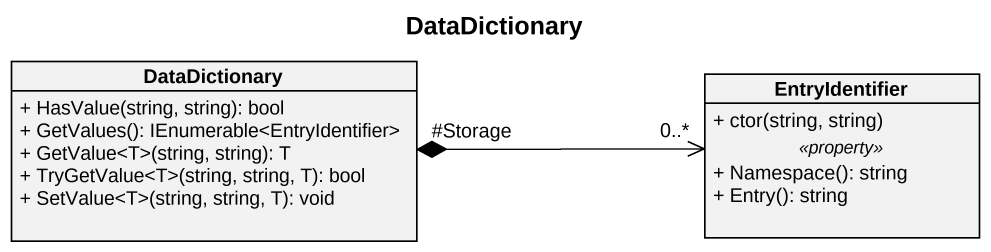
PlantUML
@startuml
title DataDictionary
hide circle
hide empty members
skinparam classAttributeIconSize 0
class DataDictionary {
  + HasValue(string, string): bool
  + GetValues(): IEnumerable<EntryIdentifier>
  + GetValue<T>(string, string): T
  + TryGetValue<T>(string, string, T): bool
  + SetValue<T>(string, string, T): void
}
class EntryIdentifier {
  + ctor(string, string)
  .. <<property>> ..
  + Namespace(): string
  + Entry(): string
}
EntryIdentifier "0..*" <-left-* "#Storage" DataDictionary
@enduml
